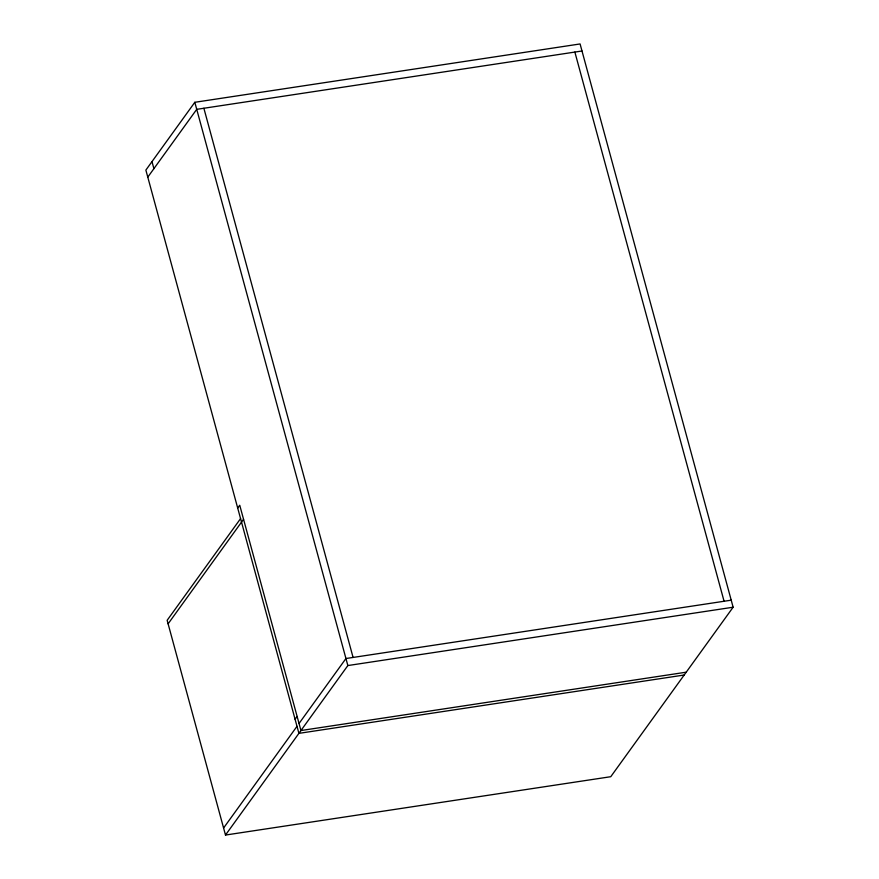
<?xml version="1.0" encoding="UTF-8"?>
<svg xmlns="http://www.w3.org/2000/svg" width="879" height="879" viewBox="0 0 879 879"><rect width="100%" height="100%" fill="white"/><g stroke="black" fill="none" stroke-linecap="round" stroke-linejoin="round"><path stroke-width="1.32" d="M240.571 518.61L167.153 620.299L225.496 835.05L610.762 776.706L733.13 607.224L580.085 43.95L194.819 102.294L145.87 170.087L298.915 733.361L684.181 675.017M147.793 177.129L196.731 109.337L581.997 50.993M237.693 508.051L239.736 505.227L300.948 730.537L686.224 672.193M168.109 623.826L243.56 519.302M295.091 719.275L297.124 716.451M223.585 828.007L297.003 726.318M299.036 723.494L345.941 658.525L731.207 600.181M225.496 835.05L347.853 665.557L733.13 607.224M574.866 52.07L724.076 601.258M203.873 108.249L353.083 657.437M194.819 102.294L347.853 665.557M151.99 161.615L153.902 168.658"/></g></svg>
